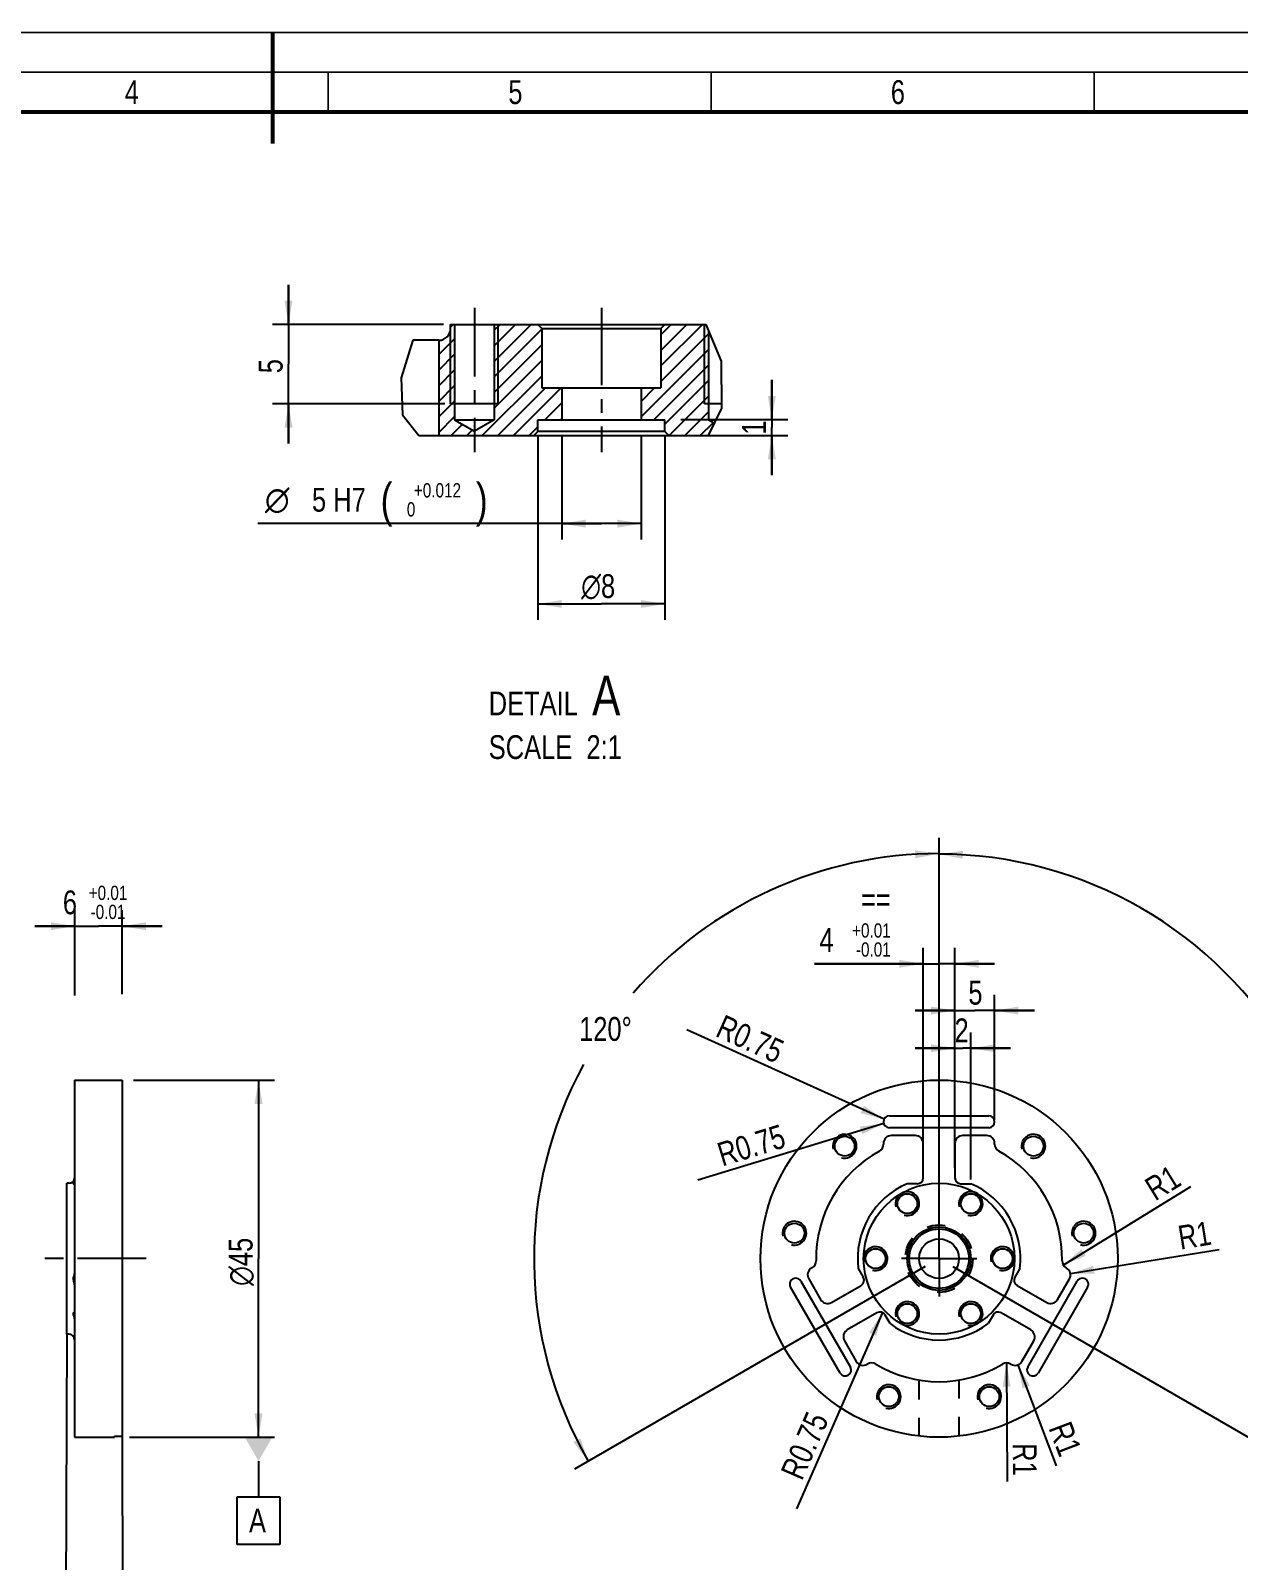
# Model space of a CAD drawing. Header units: millimetres. Extents: x 0 to 420, y 0 to 297.
# Drawn here: x 179.5 to 331.7, y 104.5 to 297.2 of the extents above; entities that cross this region are included whole.
import ezdxf
from ezdxf.enums import TextEntityAlignment as Align

# ---------------------------------------------------------------- set-up
doc = ezdxf.new("R2010")
doc.units = ezdxf.units.MM
doc.header["$LTSCALE"] = 23.1
doc.linetypes.add('CENTER', pattern=[0.6, 0.375, -0.075, 0.075, -0.075])
doc.linetypes.add('HIDDEN', pattern=[0.2, 0.1, -0.1])
doc.layers.get('0').update_dxf_attribs({"linetype": 'CONTINUOUS'})
for name, color, linetype in [('DATUM_AXIS', 7, 'CONTINUOUS'), ('DEFAULT_2', 8, 'HIDDEN'), ('GEOM_TOL_DATUMS', 7, 'CONTINUOUS'), ('NOTE', 7, 'CONTINUOUS')]:
    doc.layers.add(name, color=color, linetype=linetype)
doc.styles.get("Standard").update_dxf_attribs({"font": 'txt', "width": 0.8})
doc.styles.add('TEXTSTYLE_1', font='gdt', dxfattribs={"width": 0.8})
doc.dimstyles.new('DIMSTYLE_1', dxfattribs={"dimtxt": 3, "dimasz": 3, "dimexe": 2, "dimexo": 2, "dimgap": 0.75, "dimtad": 1, "dimdsep": 46, "dimtxsty": 'STANDARD', "dimblk": '_FILLED', "dimblk1": '_FILLED', "dimblk2": '_FILLED', "dimcen": 0.09, "dimadec": 0, "dimazin": 0, "dimtol": 1, "dimtp": 0.01, "dimtm": 0.01, "dimtfac": 0.6, "dimtofl": 0, "dimtmove": 0, "dimatfit": 3, "dimldrblk": '_FILLED', "dimfxl": 1, "dimtolj": 1, "dimarcsym": 0})
doc.dimstyles.new('DIMSTYLE_12', dxfattribs={"dimtxt": 3, "dimasz": 3, "dimexe": 2, "dimexo": 2, "dimtad": 1, "dimdsep": 46, "dimtxsty": 'STANDARD', "dimblk": '_FILLED', "dimblk1": '_FILLED', "dimblk2": '_FILLED', "dimcen": 0.09, "dimadec": 0, "dimazin": 0, "dimtp": 0.1, "dimtm": 0.1, "dimtfac": 1, "dimtofl": 0, "dimtmove": 0, "dimatfit": 3, "dimldrblk": '_FILLED', "dimfxl": 1, "dimtolj": 1, "dimarcsym": 0})
doc.dimstyles.new('DIMSTYLE_13', dxfattribs={"dimtxt": 3, "dimasz": 3, "dimexe": 2, "dimexo": 2, "dimgap": 0.75, "dimtad": 1, "dimdec": 3, "dimlfac": 0.5, "dimdsep": 46, "dimtxsty": 'STANDARD', "dimblk": '_FILLED', "dimblk1": '_FILLED', "dimblk2": '_FILLED', "dimcen": 0.09, "dimadec": 0, "dimazin": 0, "dimtol": 1, "dimtp": 0.012, "dimtfac": 0.6, "dimtdec": 3, "dimtofl": 0, "dimtmove": 0, "dimatfit": 3, "dimldrblk": '_FILLED', "dimfxl": 1, "dimtolj": 1, "dimarcsym": 0})
doc.dimstyles.new('DIMSTYLE_15', dxfattribs={"dimtxt": 3, "dimasz": 3, "dimexe": 2, "dimexo": 2, "dimgap": 0.75, "dimtad": 1, "dimlfac": 0.5, "dimdsep": 46, "dimtxsty": 'STANDARD', "dimblk": '_FILLED', "dimblk1": '_FILLED', "dimblk2": '_FILLED', "dimcen": 0.09, "dimadec": 0, "dimazin": 0, "dimtp": 0.2, "dimtm": 0.2, "dimtfac": 1, "dimtofl": 0, "dimtmove": 0, "dimatfit": 3, "dimldrblk": '_FILLED', "dimfxl": 1, "dimtolj": 1, "dimarcsym": 0})
doc.dimstyles.new('DIMSTYLE_16', dxfattribs={"dimtxt": 3, "dimasz": 3, "dimexe": 2, "dimexo": 2, "dimgap": 0.75, "dimtad": 1, "dimlfac": 0.5, "dimdsep": 46, "dimtxsty": 'STANDARD', "dimblk": '_FILLED', "dimblk1": '_FILLED', "dimblk2": '_FILLED', "dimcen": 0.09, "dimadec": 0, "dimazin": 0, "dimtp": 0.1, "dimtm": 0.1, "dimtfac": 1, "dimtofl": 0, "dimtmove": 0, "dimatfit": 3, "dimldrblk": '_FILLED', "dimfxl": 1, "dimtolj": 1, "dimarcsym": 0})
doc.dimstyles.new('DIMSTYLE_3', dxfattribs={"dimtxt": 3, "dimasz": 3, "dimexe": 2, "dimexo": 2, "dimgap": 0.75, "dimtad": 1, "dimdsep": 46, "dimtxsty": 'STANDARD', "dimblk": '_FILLED', "dimblk1": '_FILLED', "dimblk2": '_FILLED', "dimcen": 0.09, "dimadec": 0, "dimazin": 0, "dimtm": 0.02, "dimtfac": 1, "dimtofl": 0, "dimtmove": 0, "dimatfit": 3, "dimldrblk": '_FILLED', "dimfxl": 1, "dimtolj": 1, "dimarcsym": 0})
doc.dimstyles.new('DIMSTYLE_4', dxfattribs={"dimtxt": 3, "dimasz": 3, "dimexe": 2, "dimexo": 2, "dimtad": 0, "dimtih": 1, "dimtoh": 1, "dimdsep": 46, "dimtxsty": 'STANDARD', "dimblk": '_FILLED', "dimblk1": '_FILLED', "dimblk2": '_FILLED', "dimcen": 0.09, "dimadec": 0, "dimazin": 0, "dimtp": 0.5, "dimtm": 0.5, "dimtfac": 1, "dimtofl": 0, "dimtmove": 0, "dimatfit": 3, "dimldrblk": '_FILLED', "dimfxl": 1, "dimtolj": 1, "dimarcsym": 0})
doc.dimstyles.new('DIMSTYLE_5', dxfattribs={"dimtxt": 3, "dimasz": 3, "dimexe": 2, "dimexo": 2, "dimgap": 0.75, "dimtad": 1, "dimdsep": 46, "dimtxsty": 'STANDARD', "dimblk": '_FILLED', "dimblk1": '_FILLED', "dimblk2": '_FILLED', "dimcen": 0.09, "dimadec": 0, "dimazin": 0, "dimtp": 0.1, "dimtm": 0.1, "dimtfac": 1, "dimtofl": 0, "dimtmove": 0, "dimatfit": 3, "dimldrblk": '_FILLED', "dimfxl": 1, "dimtolj": 1, "dimarcsym": 0})
doc.dimstyles.get("Standard").update_dxf_attribs({"dimtxt": 3, "dimasz": 3, "dimexe": 2, "dimexo": 2, "dimtad": 1, "dimdsep": 46, "dimtxsty": 'STANDARD', "dimblk": '_FILLED', "dimblk1": '_FILLED', "dimblk2": '_FILLED', "dimcen": 0.09, "dimadec": 0, "dimazin": 0, "dimtol": 1, "dimtp": 0.01, "dimtm": 0.01, "dimtfac": 1, "dimtofl": 0, "dimtmove": 0, "dimatfit": 3, "dimldrblk": '_FILLED', "dimfxl": 1, "dimtolj": 1, "dimarcsym": 0})

# ---------------------------------------------------------------- blocks, each defined once
blk = doc.blocks.new('_FILLED')
at = {"color": 0, "linetype": 'BYBLOCK'}
blk.add_solid([(0, 0), (-1, 0.167), (-1, -0.167)], dxfattribs=at)
blk = doc.blocks.new('*D0')
at = {"color": 2, "linetype": 'CONTINUOUS'}
for p, q in [((185.07, 175.69), (185.07, 186.41)), ((191.07, 175.85), (191.07, 186.41)), ((185.07, 184.41), (180.07, 184.41)), ((180.07, 184.41), (188.07, 184.41)), ((196.07, 184.41), (188.07, 184.41)), ((191.07, 184.41), (196.07, 184.41))]:
    blk.add_line(p, q, dxfattribs=at)
at = {"color": 2, "linetype": 'CONTINUOUS', "xscale": 3, "yscale": 3, "zscale": 3}
blk.add_blockref('_FILLED', (185.07, 184.41), dxfattribs=at)
at = {"color": 2, "linetype": 'CONTINUOUS', "xscale": 3, "yscale": 3, "zscale": 3, "rotation": 180}
blk.add_blockref('_FILLED', (191.07, 184.41), dxfattribs=at)
at = {"color": 2, "linetype": 'CONTINUOUS', "width": 0.8}
for s, height, p in [('6', 3, (184.47, 185.91)), ('+0.01', 1.8, (189.27, 187.71)), ('-0.01', 1.8, (189.27, 185.31))]:
    blk.add_text(s, height=height, dxfattribs=at).set_placement(p, align=Align.CENTER)
blk = doc.blocks.new('*D2')
at = {"color": 2, "linetype": 'CONTINUOUS'}
for p, q in [((192.46, 165.02), (210.23, 165.02)), ((208.23, 165.02), (208.23, 142.52)), ((208.23, 120.02), (208.23, 142.52)), ((191.97, 120.02), (210.23, 120.02))]:
    blk.add_line(p, q, dxfattribs=at)
at = {"color": 2, "linetype": 'CONTINUOUS', "xscale": 3, "yscale": 3, "zscale": 3}
for p, rotation in [((208.23, 165.02), 90), ((208.23, 120.02), 270)]:
    blk.add_blockref('_FILLED', p, dxfattribs=dict(at, rotation=rotation))
at = {"color": 2, "linetype": 'CONTINUOUS', "insert": (204.48, 142.12), "char_height": 3, "width": 8.8, "attachment_point": 2, "rotation": 90, "line_spacing_factor": 0.9, "style": 'TEXTSTYLE_1'}
blk.add_mtext('{\\Fgdt;n}\\Ftxt;45', dxfattribs=at)
blk = doc.blocks.new('*D3')
at = {"color": 2, "linetype": 'CONTINUOUS'}
for p, q in [((293.96, 144.52), (293.96, 195.55)), ((292.22, 141.52), (248.03, 116))]:
    blk.add_line(p, q, dxfattribs=at)
for start, end in [(90, 139.049), (151.3772, 210)]:
    blk.add_arc((293.96, 142.52), 51.03, start, end, dxfattribs=at)
for points in [[(290.97, 192.96), (293.96, 193.55), (290.94, 193.96)], [(247.9, 119.41), (249.76, 117), (248.78, 119.88)]]:
    blk.add_solid(points, dxfattribs=at)
at = {"color": 2, "linetype": 'CONTINUOUS', "insert": (251.93, 172.96), "char_height": 3, "width": 9.2, "attachment_point": 2, "line_spacing_factor": 0.9}
blk.add_mtext('120\\Fgdt;{\\Fgdt;~}', dxfattribs=at)
blk = doc.blocks.new('*D4')
at = {"color": 2, "linetype": 'CONTINUOUS'}
for p, q in [((293.96, 144.52), (293.96, 195.48)), ((295.69, 141.52), (339.83, 116.03))]:
    blk.add_line(p, q, dxfattribs=at)
for start, end in [(30.0766, 90), (330, 18.9395)]:
    blk.add_arc((293.96, 142.52), 50.97, start, end, dxfattribs=at)
for points in [[(296.97, 193.9), (293.96, 193.48), (296.94, 192.9)], [(339.08, 119.91), (338.09, 117.03), (339.96, 119.44)]]:
    blk.add_solid(points, dxfattribs=at)
at = {"color": 2, "linetype": 'CONTINUOUS', "insert": (340.38, 165.06), "char_height": 3, "width": 9.2, "attachment_point": 2, "line_spacing_factor": 0.9}
blk.add_mtext('120\\Fgdt;{\\Fgdt;~}', dxfattribs=at)
blk = doc.blocks.new('*D5')
at = {"color": 2, "linetype": 'CONTINUOUS'}
for p, q in [((295.96, 160.02), (295.96, 175.78)), ((300.96, 160.02), (300.96, 175.78)), ((295.96, 173.78), (290.96, 173.78)), ((290.96, 173.78), (298.46, 173.78)), ((305.96, 173.78), (298.46, 173.78)), ((300.96, 173.78), (305.96, 173.78))]:
    blk.add_line(p, q, dxfattribs=at)
at = {"color": 2, "linetype": 'CONTINUOUS', "xscale": 3, "yscale": 3, "zscale": 3}
blk.add_blockref('_FILLED', (295.96, 173.78), dxfattribs=at)
at = {"color": 2, "linetype": 'CONTINUOUS', "xscale": 3, "yscale": 3, "zscale": 3, "rotation": 180}
blk.add_blockref('_FILLED', (300.96, 173.78), dxfattribs=at)
at = {"color": 2, "linetype": 'CONTINUOUS', "insert": (298.54, 177.53), "char_height": 3, "width": 2.4, "attachment_point": 2, "line_spacing_factor": 0.9}
blk.add_mtext('5', dxfattribs=at)
blk = doc.blocks.new('*D6')
at = {"color": 2, "linetype": 'CONTINUOUS'}
for p, q in [((295.96, 153.96), (295.96, 171.03)), ((297.96, 152.51), (297.96, 171.03)), ((295.96, 169.03), (290.96, 169.03)), ((290.96, 169.03), (296.96, 169.03)), ((302.96, 169.03), (296.96, 169.03)), ((297.96, 169.03), (302.96, 169.03))]:
    blk.add_line(p, q, dxfattribs=at)
at = {"color": 2, "linetype": 'CONTINUOUS', "xscale": 3, "yscale": 3, "zscale": 3}
blk.add_blockref('_FILLED', (295.96, 169.03), dxfattribs=at)
at = {"color": 2, "linetype": 'CONTINUOUS', "xscale": 3, "yscale": 3, "zscale": 3, "rotation": 180}
blk.add_blockref('_FILLED', (297.96, 169.03), dxfattribs=at)
at = {"color": 2, "linetype": 'CONTINUOUS', "insert": (296.8, 172.78), "char_height": 3, "width": 2.4, "attachment_point": 2, "line_spacing_factor": 0.9}
blk.add_mtext('2', dxfattribs=at)
blk = doc.blocks.new('*D7')
at = {"color": 2, "linetype": 'CONTINUOUS'}
for p, q in [((291.96, 153.96), (291.96, 181.67)), ((295.96, 153.96), (295.96, 181.67)), ((291.96, 179.67), (278.27, 179.67)), ((278.27, 179.67), (293.96, 179.67)), ((300.96, 179.67), (293.96, 179.67)), ((295.96, 179.67), (300.96, 179.67))]:
    blk.add_line(p, q, dxfattribs=at)
at = {"color": 2, "linetype": 'CONTINUOUS', "xscale": 3, "yscale": 3, "zscale": 3}
blk.add_blockref('_FILLED', (291.96, 179.67), dxfattribs=at)
at = {"color": 2, "linetype": 'CONTINUOUS', "xscale": 3, "yscale": 3, "zscale": 3, "rotation": 180}
blk.add_blockref('_FILLED', (295.96, 179.67), dxfattribs=at)
at = {"color": 2, "linetype": 'CONTINUOUS', "width": 0.8}
for s, height, p in [('==', 3, (287.87, 186.27)), ('4', 3, (280.67, 181.17)), ('+0.01', 1.8, (287.87, 182.97)), ('-0.01', 1.8, (287.87, 180.57))]:
    blk.add_text(s, height=height, dxfattribs=at).set_placement(p, align=Align.RIGHT)
blk = doc.blocks.new('*D22')
at = {"color": 2, "linetype": 'CONTINUOUS'}
blk.add_line((286.99, 159.55), (263.58, 152.4), dxfattribs=at)
at = {"color": 2, "linetype": 'CONTINUOUS', "xscale": 3, "yscale": 3, "zscale": 3, "rotation": 16.9821633021}
blk.add_blockref('_FILLED', (286.99, 159.55), dxfattribs=at)
at = {"color": 2, "linetype": 'CONTINUOUS', "insert": (273.96, 159.49), "char_height": 3, "width": 12, "attachment_point": 3, "rotation": 16.9822, "line_spacing_factor": 0.9}
blk.add_mtext('R0.75', dxfattribs=at)
blk = doc.blocks.new('*D23')
at = {"color": 2, "linetype": 'CONTINUOUS'}
blk.add_line((287.02, 160.08), (262.2, 171.34), dxfattribs=at)
at = {"color": 2, "linetype": 'CONTINUOUS', "xscale": 3, "yscale": 3, "zscale": 3, "rotation": 335.5929216679}
blk.add_blockref('_FILLED', (287.02, 160.08), dxfattribs=at)
at = {"color": 2, "linetype": 'CONTINUOUS', "insert": (274.68, 169.8), "char_height": 3, "width": 12, "attachment_point": 3, "rotation": 335.5929, "line_spacing_factor": 0.9}
blk.add_mtext('R0.75', dxfattribs=at)
blk = doc.blocks.new('*D24')
at = {"color": 2, "linetype": 'CONTINUOUS'}
blk.add_line((286.81, 135.73), (275.98, 110.98), dxfattribs=at)
at = {"color": 2, "linetype": 'CONTINUOUS', "xscale": 3, "yscale": 3, "zscale": 3, "rotation": 66.3665740324}
blk.add_blockref('_FILLED', (286.81, 135.73), dxfattribs=at)
at = {"color": 2, "linetype": 'CONTINUOUS', "insert": (277.36, 123.48), "char_height": 3, "width": 12, "attachment_point": 3, "rotation": 66.3666, "line_spacing_factor": 0.9}
blk.add_mtext('R0.75', dxfattribs=at)
blk = doc.blocks.new('*D25')
at = {"color": 2, "linetype": 'CONTINUOUS'}
for p, q in [((246.42, 246.23), (246.42, 233.13)), ((256.42, 246.23), (256.42, 233.13)), ((251.42, 235.13), (208.14, 235.13)), ((246.42, 235.13), (251.42, 235.13)), ((256.42, 235.13), (251.42, 235.13))]:
    blk.add_line(p, q, dxfattribs=at)
at = {"color": 2, "linetype": 'CONTINUOUS', "xscale": 3, "yscale": 3, "zscale": 3, "rotation": 180}
blk.add_blockref('_FILLED', (246.42, 235.13), dxfattribs=at)
at = {"color": 2, "linetype": 'CONTINUOUS', "xscale": 3, "yscale": 3, "zscale": 3}
blk.add_blockref('_FILLED', (256.42, 235.13), dxfattribs=at)
at = {"color": 2, "linetype": 'CONTINUOUS', "style": 'TEXTSTYLE_1'}
blk.add_text('n', height=3, dxfattribs=at).set_placement((212.14, 236.63), align=Align.RIGHT)
at = {"color": 2, "linetype": 'CONTINUOUS', "width": 0.8}
for s, height, p in [('5 H7', 3, (221.74, 236.63)), ('(', 4.2, (225.1, 236.03)), ('+0.012', 1.8, (233.74, 238.43)), (')', 4.2, (237.1, 236.03)), (' 0', 1.8, (227.98, 236.03))]:
    blk.add_text(s, height=height, dxfattribs=at).set_placement(p, align=Align.RIGHT)
blk = doc.blocks.new('*D30')
at = {"color": 2, "linetype": 'CONTINUOUS'}
for p, q in [((243.42, 246.23), (243.42, 223.01)), ((259.42, 246.23), (259.42, 223.01)), ((243.42, 225.01), (251.42, 225.01)), ((259.42, 225.01), (251.42, 225.01))]:
    blk.add_line(p, q, dxfattribs=at)
at = {"color": 2, "linetype": 'CONTINUOUS', "xscale": 3, "yscale": 3, "zscale": 3, "rotation": 180}
blk.add_blockref('_FILLED', (243.42, 225.01), dxfattribs=at)
at = {"color": 2, "linetype": 'CONTINUOUS', "xscale": 3, "yscale": 3, "zscale": 3}
blk.add_blockref('_FILLED', (259.42, 225.01), dxfattribs=at)
at = {"color": 2, "linetype": 'CONTINUOUS', "insert": (251.02, 228.76), "char_height": 3, "width": 6.4, "attachment_point": 2, "line_spacing_factor": 0.9, "style": 'TEXTSTYLE_1'}
blk.add_mtext('{\\Fgdt;n}\\Ftxt;8', dxfattribs=at)
blk = doc.blocks.new('*D31')
at = {"color": 2, "linetype": 'CONTINUOUS'}
for p, q in [((272.89, 248.23), (272.89, 253.23)), ((272.89, 253.23), (272.89, 247.23)), ((261.42, 248.23), (274.89, 248.23)), ((272.89, 241.23), (272.89, 247.23)), ((261.42, 246.23), (274.89, 246.23)), ((272.89, 246.23), (272.89, 241.23))]:
    blk.add_line(p, q, dxfattribs=at)
at = {"color": 2, "linetype": 'CONTINUOUS', "xscale": 3, "yscale": 3, "zscale": 3}
for p, rotation in [((272.89, 248.23), 270), ((272.89, 246.23), 90)]:
    blk.add_blockref('_FILLED', p, dxfattribs=dict(at, rotation=rotation))
at = {"color": 2, "linetype": 'CONTINUOUS', "insert": (269.14, 247.23), "char_height": 3, "width": 2.4, "attachment_point": 2, "rotation": 90, "line_spacing_factor": 0.9}
blk.add_mtext('1', dxfattribs=at)
blk = doc.blocks.new('*D32')
at = {"color": 2, "linetype": 'CONTINUOUS'}
blk.add_line((303.87, 129.14), (308.71, 116.43), dxfattribs=at)
at = {"color": 2, "linetype": 'CONTINUOUS', "xscale": 3, "yscale": 3, "zscale": 3, "rotation": 110.8526309977}
blk.add_blockref('_FILLED', (303.87, 129.14), dxfattribs=at)
at = {"color": 2, "linetype": 'CONTINUOUS', "insert": (310.51, 122.25), "char_height": 3, "width": 4.8, "attachment_point": 1, "rotation": 290.8526, "line_spacing_factor": 0.9}
blk.add_mtext('R1', dxfattribs=at)
blk = doc.blocks.new('*D33')
at = {"color": 2, "linetype": 'CONTINUOUS'}
blk.add_line((302.45, 129.37), (302.52, 114.46), dxfattribs=at)
at = {"color": 2, "linetype": 'CONTINUOUS', "xscale": 3, "yscale": 3, "zscale": 3, "rotation": 90.2557602986}
blk.add_blockref('_FILLED', (302.45, 129.37), dxfattribs=at)
at = {"color": 2, "linetype": 'CONTINUOUS', "insert": (306.24, 119.28), "char_height": 3, "width": 4.8, "attachment_point": 1, "rotation": 270.2558, "line_spacing_factor": 0.9}
blk.add_mtext('R1', dxfattribs=at)
blk = doc.blocks.new('*D34')
at = {"color": 2, "linetype": 'CONTINUOUS'}
blk.add_line((310.5, 140.63), (329.23, 143.69), dxfattribs=at)
at = {"color": 2, "linetype": 'CONTINUOUS', "xscale": 3, "yscale": 3, "zscale": 3, "rotation": 189.2901895562}
blk.add_blockref('_FILLED', (310.5, 140.63), dxfattribs=at)
at = {"color": 2, "linetype": 'CONTINUOUS', "insert": (323.88, 146.61), "char_height": 3, "width": 4.8, "attachment_point": 1, "rotation": 9.2902, "line_spacing_factor": 0.9}
blk.add_mtext('R1', dxfattribs=at)
blk = doc.blocks.new('*D35')
at = {"color": 2, "linetype": 'CONTINUOUS'}
blk.add_line((309.6, 141.71), (325.66, 151.6), dxfattribs=at)
at = {"color": 2, "linetype": 'CONTINUOUS', "xscale": 3, "yscale": 3, "zscale": 3, "rotation": 211.6438289502}
blk.add_blockref('_FILLED', (309.6, 141.71), dxfattribs=at)
at = {"color": 2, "linetype": 'CONTINUOUS', "insert": (319.6, 152.27), "char_height": 3, "width": 4.8, "attachment_point": 1, "rotation": 31.6438, "line_spacing_factor": 0.9}
blk.add_mtext('R1', dxfattribs=at)
blk = doc.blocks.new('*D37')
at = {"color": 2, "linetype": 'CONTINUOUS'}
for p, q in [((212.01, 260.23), (212.01, 265.23)), ((212.01, 265.23), (212.01, 255.23)), ((231.51, 260.23), (210.01, 260.23)), ((212.01, 245.23), (212.01, 255.23)), ((231.71, 250.23), (210.01, 250.23)), ((212.01, 250.23), (212.01, 245.23))]:
    blk.add_line(p, q, dxfattribs=at)
at = {"color": 2, "linetype": 'CONTINUOUS', "xscale": 3, "yscale": 3, "zscale": 3}
for p, rotation in [((212.01, 260.23), 270), ((212.01, 250.23), 90)]:
    blk.add_blockref('_FILLED', p, dxfattribs=dict(at, rotation=rotation))
at = {"color": 2, "linetype": 'CONTINUOUS', "insert": (208.26, 254.97), "char_height": 3, "width": 2.4, "attachment_point": 2, "rotation": 90, "line_spacing_factor": 0.9}
blk.add_mtext('5', dxfattribs=at)

msp = doc.modelspace()

# ---------------------------------------------------------------- hatches: boundary and pattern name
at = {"linetype": 'CONTINUOUS'}
h = msp.add_hatch(dxfattribs=at)
h.set_pattern_fill('B', color=2, scale=1.387017, angle=45, style=0, pattern_type=0)
h.set_pattern_definition([(45, (0, 0), (-0.980769, 0.980769), [])])
edge = h.paths.add_edge_path()
edge.add_spline(control_points=[(230.9218, 258.226), (231.0839, 258.2272), (231.3907, 258.2751), (231.8188, 258.4927), (232.1552, 258.829), (232.3727, 259.2571), (232.4206, 259.5639), (232.4218, 259.726)], knot_values=[0, 0, 0, 0, 0.2, 0.4, 0.6, 0.8, 1, 1, 1, 1], degree=3, periodic=0)
edge.add_line((232.4218, 259.726), (232.4218, 260.226))
edge.add_line((232.4218, 260.226), (232.9218, 260.226))
edge.add_line((232.9218, 260.226), (232.9218, 248.226))
edge.add_line((232.9218, 248.226), (235.4218, 246.7826))
edge.add_line((235.4218, 246.7826), (237.9218, 248.226))
edge.add_line((237.9218, 248.226), (237.9218, 260.226))
edge.add_line((237.9218, 260.226), (243.422, 260.226))
edge.add_line((243.422, 260.226), (243.9218, 259.7261))
edge.add_line((243.9218, 259.7261), (243.9218, 252.226))
edge.add_line((243.9218, 252.226), (246.4218, 252.226))
edge.add_line((246.4218, 252.226), (246.4218, 248.226))
edge.add_line((246.4218, 248.226), (243.4218, 248.226))
edge.add_line((243.4218, 248.226), (243.4218, 246.7259))
edge.add_line((243.4218, 246.7259), (242.922, 246.226))
edge.add_line((242.922, 246.226), (230.9218, 246.226))
edge.add_line((230.9218, 246.226), (230.9218, 258.226))
edge = h.paths.add_edge_path()
edge.add_line((259.9217, 246.226), (259.4218, 246.7259))
edge.add_line((259.4218, 246.7259), (259.4218, 248.226))
edge.add_line((259.4218, 248.226), (256.4218, 248.226))
edge.add_line((256.4218, 248.226), (256.4218, 252.226))
edge.add_line((256.4218, 252.226), (258.9218, 252.226))
edge.add_line((258.9218, 252.226), (258.9218, 259.7261))
edge.add_line((258.9218, 259.7261), (259.4217, 260.226))
edge.add_line((259.4217, 260.226), (264.8198, 260.226))
edge.add_arc((248.0737, 251.2302), 19.0093, 27.587044, 28.244074)
edge.add_line((264.9218, 260.0334), (264.9218, 248.226))
edge.add_line((264.9218, 248.226), (265.9118, 247.6545))
edge.add_spline(control_points=[(265.9118, 247.6545), (265.8055, 247.415), (265.5746, 246.9375), (265.3067, 246.4627), (265.1635, 246.226)], knot_values=[0, 0, 0, 0, 0.5, 1, 1, 1, 1], degree=3, periodic=0)
edge.add_line((265.1635, 246.226), (259.9217, 246.226))

# ---------------------------------------------------------------- linework, layer by layer
at = {"color": 7, "linetype": 'CONTINUOUS'}
for p, q in [((232.4218, 259.726), (232.4218, 260.226)), ((232.4218, 260.226), (264.613, 260.226)), ((232.9218, 260.226), (232.9218, 248.226)), ((237.9218, 260.226), (237.9218, 248.226)), ((243.9218, 259.7261), (243.422, 260.226)), ((258.9218, 259.7261), (259.4217, 260.226)), ((266.5433, 255.6174), (264.613, 260.226)), ((243.9218, 259.7261), (243.9218, 252.226)), ((243.9218, 259.7261), (258.9218, 259.7261)), ((258.9218, 259.7261), (258.9218, 252.226)), ((264.9218, 259.4887), (264.9218, 248.226)), ((227.6768, 258.226), (226.1907, 253.4939)), ((230.9218, 258.226), (227.6768, 258.226)), ((230.9218, 258.226), (230.9218, 246.226)), ((266.5875, 249.6566), (266.5433, 255.6174)), ((226.1907, 253.4939), (226.354, 248.8422)), ((243.9218, 252.226), (258.9218, 252.226)), ((246.4218, 252.226), (246.4218, 248.226)), ((256.4218, 252.226), (256.4218, 248.226)), ((226.354, 248.8422), (228.4408, 246.226)), ((238.4218, 250.226), (232.4218, 250.226)), ((266.5832, 250.226), (264.4218, 250.226)), ((264.9054, 246.226), (266.5875, 249.6566)), ((232.9218, 248.226), (235.4218, 246.7826)), ((232.9218, 248.226), (237.9218, 248.226)), ((237.9218, 248.226), (235.4218, 246.7826)), ((243.4218, 246.7259), (242.922, 246.226)), ((243.4218, 248.226), (259.4218, 248.226)), ((243.4218, 246.7259), (243.4218, 248.226)), ((259.4218, 246.7259), (243.4218, 246.7259)), ((259.4218, 246.7259), (259.4218, 248.226)), ((259.4218, 246.7259), (259.9217, 246.226)), ((264.9218, 248.226), (265.886, 248.226)), ((264.9218, 248.226), (265.6733, 247.7921)), ((228.4408, 246.226), (264.9054, 246.226)), ((185.0684, 165.0179), (191.0684, 165.0179)), ((185.0684, 165.0177), (185.0684, 120.0182)), ((191.0684, 165.0177), (191.0684, 120.1572)), ((287.7065, 160.5179), (300.2065, 160.5179)), ((300.2065, 159.0179), (287.7065, 159.0179)), ((286.9565, 157.0179), (286.9565, 156.9488)), ((290.9565, 158.0179), (287.9565, 158.0179)), ((291.9565, 152.7052), (291.9565, 157.0179)), ((295.9565, 157.0179), (295.9565, 152.7052)), ((299.9565, 158.0179), (296.9565, 158.0179)), ((300.9565, 156.9488), (300.9565, 157.0179)), ((184.0684, 133.0179), (184.0684, 152.0179)), ((184.3184, 152.0179), (184.0684, 152.0179)), ((184.9397, 151.9552), (185.0684, 151.9552)), ((291.2065, 151.9552), (289.9565, 151.9552)), ((296.7065, 151.9552), (297.9565, 151.9552)), ((277.959, 141.3647), (277.8992, 141.3301)), ((283.7836, 141.2634), (284.4086, 140.1809)), ((304.1295, 141.2634), (303.5045, 140.1809)), ((310.0139, 141.3301), (309.954, 141.3647)), ((281.4931, 128.1053), (275.2431, 138.9306)), ((276.5421, 139.6806), (282.7921, 128.8553)), ((277.5331, 139.9641), (279.0331, 137.366)), ((280.3992, 137), (284.1341, 139.1563)), ((303.779, 139.1563), (307.5139, 137)), ((305.1209, 128.8553), (311.3709, 139.6806)), ((312.67, 138.9306), (306.42, 128.1053)), ((308.8799, 137.366), (310.3799, 139.9641)), ((286.1341, 135.6922), (282.3992, 133.5359)), ((287.7836, 134.3352), (287.1586, 135.4177)), ((300.7545, 135.4177), (300.1295, 134.3352)), ((305.5139, 133.5359), (301.779, 135.6922)), ((184.3184, 133.0179), (184.0684, 133.0179)), ((282.0331, 132.1699), (283.5331, 129.5718)), ((304.3799, 129.5718), (305.8799, 132.1699)), ((284.8992, 129.2057), (284.959, 129.2403)), ((302.954, 129.2403), (303.0139, 129.2057)), ((185.0684, 120.0179), (190.0684, 120.0179)), ((190.0684, 120.1572), (191.0684, 120.1572)), ((190.0684, 120.018), (190.0684, 120.1572))]:
    msp.add_line(p, q, dxfattribs=at)
at = {"color": 2, "linetype": 'CONTINUOUS'}
for p, q in [((238.4218, 250.226), (238.4218, 260.226)), ((264.4218, 250.226), (264.4218, 260.226)), ((232.4218, 250.226), (232.4218, 259.726)), ((208.2309, 117.0179), (208.2309, 112.5179)), ((205.5309, 112.5179), (210.9309, 112.5179)), ((205.5309, 106.5179), (205.5309, 112.5179)), ((210.9309, 112.5179), (210.9309, 106.5179)), ((210.9309, 106.5179), (205.5309, 106.5179))]:
    msp.add_line(p, q, dxfattribs=at)
at = {"color": 7, "linetype": 'CONTINUOUS'}
for points, const_width in [([(420, 297), (0, 297)], 0.199), ([(210, 297), (210, 283)], 0.5), ([(415, 292), (5, 292)], 0.199), ([(217, 287), (217, 292)], 0.199), ([(265.25, 287), (265.25, 292)], 0.199), ([(313.5, 287), (313.5, 292)], 0.199), ([(410, 287), (24, 287)], 0.499)]:
    msp.add_lwpolyline(points, dxfattribs=dict(at, const_width=const_width))
for centre, radius in [((293.9565, 142.5179), 22.5), ((282.065, 156.6898), 1.25), ((305.8481, 156.6898), 1.25), ((293.9565, 142.5179), 9.5), ((289.9565, 149.4461), 1.25), ((297.9565, 149.4461), 1.25), ((275.7376, 145.7304), 1.25), ((293.9565, 142.5179), 4), ((312.1755, 145.7304), 1.25), ((293.9565, 142.5179), 3.75), ((293.9565, 142.5179), 2.5), ((285.9565, 142.5179), 1.25), ((301.9565, 142.5179), 1.25), ((289.9565, 135.5897), 1.25), ((297.9565, 135.5897), 1.25), ((287.6292, 125.1336), 1.25), ((300.2839, 125.1336), 1.25)]:
    msp.add_circle(centre, radius, dxfattribs=at)
for centre, radius, start, end in [((230.9218, 259.726), 1.5, 270, 360), ((287.7065, 159.7679), 0.75, 90, 270), ((300.2065, 159.7679), 0.75, 270, 90), ((285.9565, 156.9488), 1, 299.002546, 360), ((287.9565, 157.0179), 1, 90, 180), ((290.9565, 157.0179), 1, 0, 90), ((296.9565, 157.0179), 1, 90, 180), ((299.9565, 157.0179), 1, 0, 90), ((301.9565, 156.9488), 1, 180, 240.997454), ((293.9565, 142.5179), 15.5, 119.002546, 180.997454), ((293.9565, 142.5179), 15.5, 359.002546, 60.997454), ((184.3184, 152.7679), 0.75, 270, 355.249006), ((291.2065, 152.7052), 0.75, 270, 360), ((296.7065, 152.7052), 0.75, 180, 270), ((293.9565, 142.5179), 10.25, 112.969677, 187.030323), ((293.9565, 142.5179), 10.25, 352.969677, 67.030323), ((278.3992, 140.4641), 1, 120, 210), ((277.459, 142.2307), 1, 300, 0.997454), ((310.454, 142.2307), 1, 179.002546, 240), ((309.5139, 140.4641), 1, 330, 60), ((275.8926, 139.3056), 0.75, 30, 210), ((283.7591, 139.8059), 0.75, 300, 30), ((304.154, 139.8059), 0.75, 150, 240), ((312.0205, 139.3056), 0.75, 330, 150), ((279.8992, 137.866), 1, 210, 300), ((308.0139, 137.866), 1, 240, 330), ((286.5091, 135.0427), 0.75, 30, 120), ((301.404, 135.0427), 0.75, 60, 150), ((184.3184, 132.2679), 0.75, 0, 90), ((282.8992, 132.6699), 1, 120, 210), ((293.9565, 142.5179), 10.25, 232.969677, 307.030323), ((305.0139, 132.6699), 1, 330, 60), ((284.3992, 130.0718), 1, 210, 300), ((285.459, 128.3743), 1, 59.002546, 120), ((293.9565, 142.5179), 15.5, 239.002546, 300.997454), ((302.454, 128.3743), 1, 60, 120.997454), ((303.5139, 130.0718), 1, 240, 330), ((282.1426, 128.4803), 0.75, 210, 30), ((305.7705, 128.4803), 0.75, 150, 330)]:
    msp.add_arc(centre, radius, start, end, dxfattribs=at)
at = {"color": 2, "linetype": 'CONTINUOUS'}
for centre in [(282.065, 156.6898), (305.8481, 156.6898), (289.9565, 149.4461), (297.9565, 149.4461), (275.7376, 145.7304), (312.1755, 145.7304), (285.9565, 142.5179), (301.9565, 142.5179), (289.9565, 135.5897), (297.9565, 135.5897), (287.6292, 125.1336), (300.2839, 125.1336)]:
    msp.add_arc(centre, 1.5, 255, 195, dxfattribs=at)
at = {"color": 7, "linetype": 'CONTINUOUS'}
for points, knots in [([(184.9307, 152.0319), (184.9412, 152.0639), (184.9717, 152.1356), (185.0381, 152.3085), (185.0684, 152.4607), (185.0684, 152.5684)], [0, 0, 0, 0, 0.1818031, 0.41916692, 1, 1, 1, 1]), ([(184.9397, 151.9552), (184.935, 151.9552), (184.9243, 151.9588), (184.9184, 151.9776), (184.9218, 152.0021), (184.9271, 152.021), (184.9307, 152.0319)], [0, 0, 0, 0, 0.15766839, 0.33694782, 0.61105905, 1, 1, 1, 1]), ([(185.0684, 141.2634), (185.0684, 141.0817), (185.042, 140.7177), (184.9786, 140.3589), (184.9397, 140.1809)], [0, 0, 0, 0, 0.49918733, 1, 1, 1, 1]), ([(184.9747, 139.6538), (184.9509, 139.7421), (184.9207, 139.8758), (184.9183, 140.0542), (184.9308, 140.14), (184.9397, 140.1809)], [0, 0, 0, 0, 0.51436267, 0.76490334, 1, 1, 1, 1]), ([(185.0684, 139.2356), (185.0684, 139.2656), (185.0609, 139.3301), (185.0289, 139.4697), (184.9952, 139.5779), (184.9747, 139.6538)], [0, 0, 0, 0, 0.20915066, 0.45118556, 1, 1, 1, 1]), ([(184.9397, 135.4177), (184.9284, 135.4694), (184.9128, 135.5621), (184.9299, 135.6868), (184.9746, 135.7635), (185.0187, 135.7929), (185.0372, 135.7927)], [0, 0, 0, 0, 0.37500974, 0.66282183, 0.8687068, 1, 1, 1, 1]), ([(184.9397, 135.4177), (184.9786, 135.2397), (185.042, 134.8809), (185.0684, 134.5168), (185.0684, 134.3352)], [0, 0, 0, 0, 0.50081257, 1, 1, 1, 1]), ([(185.0372, 135.7927), (185.0416, 135.7927), (185.0503, 135.791), (185.066, 135.7778), (185.0684, 135.7608), (185.0684, 135.7497)], [0, 0, 0, 0, 0.2198174, 0.43608486, 1, 1, 1, 1])]:
    msp.add_open_spline(points, degree=3, knots=knots, dxfattribs=at)
at = {"color": 2, "linetype": 'CONTINUOUS'}
msp.add_solid([(206.4988, 120.0179), (209.9629, 120.0179), (208.2309, 117.0179)], dxfattribs=at)
at = {"layer": 'DATUM_AXIS', "color": 7, "linetype": 'CENTER'}
for p, q in [((235.4218, 262.3261), (235.4218, 244.1259)), ((251.4218, 262.3261), (251.4218, 261.226)), ((293.9565, 143.518), (293.9565, 147.2679)), ((182.0684, 142.5179), (181.3183, 142.5179)), ((292.9564, 142.5179), (289.2065, 142.5179)), ((293.9565, 141.5178), (293.9565, 137.7679)), ((294.9566, 142.5179), (298.7065, 142.5179))]:
    msp.add_line(p, q, dxfattribs=at)
at = {"layer": 'DATUM_AXIS', "color": 2, "linetype": 'CENTER'}
for p, q in [((251.4218, 261.226), (251.4218, 244.1259)), ((293.9565, 142.5179), (293.9565, 143.518)), ((194.0684, 142.5179), (182.0684, 142.5179)), ((293.9565, 142.5179), (292.9564, 142.5179)), ((293.9565, 142.5179), (293.9565, 141.5178)), ((293.9565, 142.5179), (294.9566, 142.5179))]:
    msp.add_line(p, q, dxfattribs=at)
at = {"layer": 'DEFAULT_2', "color": 8, "linetype": 'HIDDEN'}
for p, q in [((291.4565, 120.1572), (291.4565, 127.2209)), ((296.4565, 127.2209), (296.4565, 120.1572))]:
    msp.add_line(p, q, dxfattribs=at)
msp.add_circle((293.9565, 142.5179), 4.25, dxfattribs=at)

# ---------------------------------------------------------------- texts
at = {"color": 7, "linetype": 'CONTINUOUS', "char_height": 3, "width": 2.4, "attachment_point": 1, "line_spacing_factor": 0.9}
for s, insert in [('4', (191.375, 291)), ('5', (239.6964, 291)), ('6', (287.875, 291))]:
    msp.add_mtext(s, dxfattribs=dict(at, insert=insert))
at = {"color": 2, "linetype": 'CONTINUOUS', "insert": (207.0309, 111.0179), "char_height": 3, "width": 2.4, "attachment_point": 1, "line_spacing_factor": 0.9}
msp.add_mtext('A', dxfattribs=at)
at = {"layer": 'NOTE', "color": 2, "linetype": 'CONTINUOUS', "insert": (237.2261, 215.9736), "char_height": 3, "width": 24, "attachment_point": 1, "line_spacing_factor": 0.9}
msp.add_mtext('DETAIL  \\H5.0;A\\P\\H3.0;SCALE  2:1', dxfattribs=at)

# ---------------------------------------------------------------- dimensions: what is measured, and where the dimension line sits
at = {"color": 2, "linetype": 'CONTINUOUS'}
for base, p1, p2, angle, dimstyle, picture, middle in [((212.0079, 250.226), (233.5071, 260.226), (233.7107, 250.226), 270, 'DIMSTYLE_16', '*D37', (212.0079, 254.9715)), ((272.8875, 248.226), (259.4218, 246.226), (259.4218, 248.226), 90, 'DIMSTYLE_16', '*D31', (272.8875, 247.226)), ((295.9565, 173.7834), (300.9565, 158.0179), (295.9565, 158.0179), 180, 'DIMSTYLE_5', '*D5', (298.5356, 173.7834)), ((295.9565, 169.0288), (297.9565, 150.5104), (295.9565, 151.9552), 180, 'DIMSTYLE_5', '*D6', (296.8025, 169.0288))]:
    dim = msp.add_linear_dim(base=base, p1=p1, p2=p2, angle=angle, dimstyle=dimstyle, dxfattribs=at)
    dim.commit()
    dim.dimension.update_dxf_attribs({"geometry": picture, "text_midpoint": middle, "dimtype": 160})
dim = msp.add_linear_dim(base=(246.4218, 235.1328), p1=(256.4218, 248.226), p2=(246.4218, 248.226), angle=180, text='%%c<>', dimstyle='DIMSTYLE_13', override={"dimpost": '<>H7'}, dxfattribs=at)
dim.commit()
dim.dimension.update_dxf_attribs({"geometry": '*D25', "text_midpoint": (222.6204, 235.1328), "dimtype": 160})
dim = msp.add_linear_dim(base=(259.4218, 225.0111), p1=(243.4218, 248.226), p2=(259.4218, 248.226), text='%%c<>', dimstyle='DIMSTYLE_15', dxfattribs=at)
dim.commit()
dim.dimension.update_dxf_attribs({"geometry": '*D30', "text_midpoint": (251.0207, 225.0111), "dimtype": 160})
for base, line1, line2, picture, middle in [((249.7648, 168.032), ((248.0327, 116.0038), (292.2245, 141.5179)), ((293.9565, 144.5179), (293.9565, 195.5462)), '*D3', (251.9317, 171.4625)), ((338.0944, 168.001), ((293.9565, 195.484), (293.9565, 144.5179)), ((295.6886, 141.5179), (339.8265, 116.0349)), '*D4', (340.3761, 163.56))]:
    dim = msp.add_angular_dim_2l(base=base, line1=line1, line2=line2, dimstyle='DIMSTYLE_4', dxfattribs=at)
    dim.commit()
    dim.dimension.update_dxf_attribs({"geometry": picture, "text_midpoint": middle, "dimtype": 162})
dim = msp.add_linear_dim(base=(191.0684, 184.4115), p1=(185.0684, 173.6875), p2=(191.0684, 173.848), dimstyle='DIMSTYLE_1', dxfattribs=at)
dim.commit()
dim.dimension.update_dxf_attribs({"geometry": '*D0', "text_midpoint": (188.0684, 184.4115), "dimtype": 160})
for base, p1, p2, angle, text, dimstyle, picture, middle in [((291.9565, 179.6655), (295.9565, 151.9552), (291.9565, 151.9552), 180, '==\\P<>\\P ', 'DIMSTYLE_1', '*D7', (283.0675, 179.6655)), ((208.2309, 165.0179), (189.9739, 120.0179), (190.4552, 165.0179), 90, '%%c<>', 'DIMSTYLE_3', '*D2', (208.2309, 142.1211))]:
    dim = msp.add_linear_dim(base=base, p1=p1, p2=p2, angle=angle, text=text, dimstyle=dimstyle, dxfattribs=at)
    dim.commit()
    dim.dimension.update_dxf_attribs({"geometry": picture, "text_midpoint": middle, "dimtype": 160})
for center, mpoint, picture, middle in [((287.7065, 159.7679), (287.0236, 160.0778), '*D23', (268.5978, 170.9097)), ((287.7065, 159.7679), (286.9892, 159.5489), '*D22', (268.6641, 156.3051)), ((310.454, 142.2307), (309.6027, 141.7061), '*D35', (322.4342, 152.2565)), ((309.5139, 140.4641), (310.5008, 140.6255), '*D34', (326.4948, 145.5217)), ((286.5091, 135.0427), (286.8097, 135.7298), '*D24', (276.3256, 117.3833)), ((302.454, 128.3743), (302.4496, 129.3743), '*D33', (304.7554, 116.8685)), ((303.5139, 130.0718), (303.8699, 129.1373), '*D32', (309.9586, 119.4736))]:
    dim = msp.add_radius_dim(center=center, mpoint=mpoint, text='R<>', dimstyle='DIMSTYLE_12', override={"dimpost": '<>'}, dxfattribs=at)
    dim.commit()
    dim.dimension.update_dxf_attribs({"geometry": picture, "text_midpoint": middle, "dimtype": 164})

# ---------------------------------------------------------------- leaders
at = {"layer": 'GEOM_TOL_DATUMS', "color": 2, "linetype": 'CONTINUOUS'}
for points in [[(184.0684, 133.0179), (183.9675, 99.8206), (178.9675, 99.8206)], [(191.0684, 120.1572), (191.1029, 99.4799), (196.1029, 99.4799)]]:
    msp.add_leader(points, dimstyle='STANDARD', override={"dimtad": 0, "dimldrblk": 'NONE'}, dxfattribs=at)

doc.saveas('drawing.dxf')
